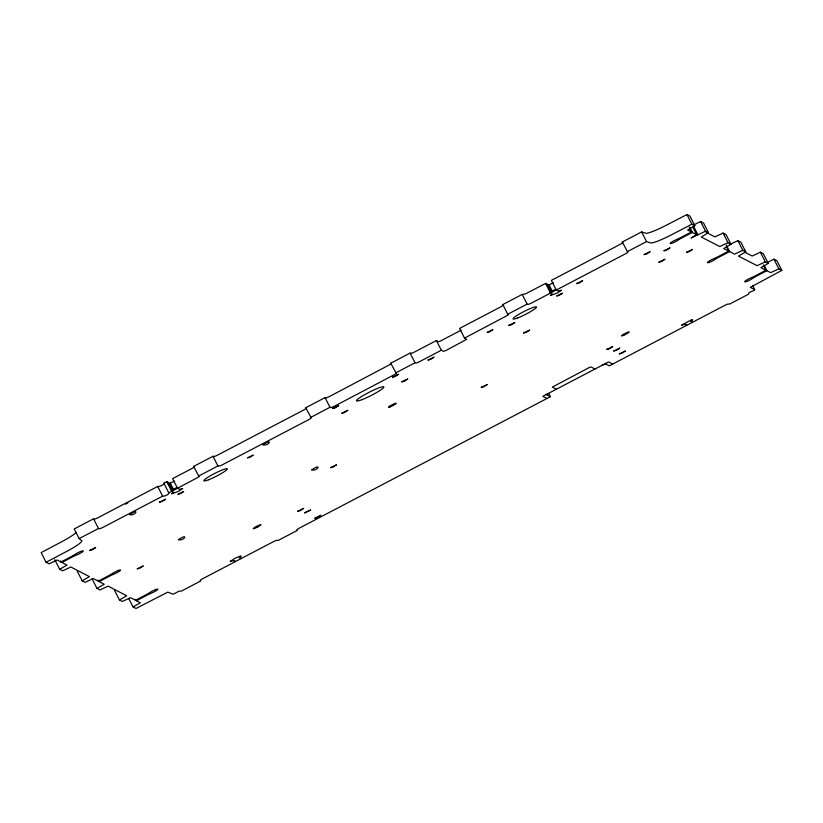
<?xml version="1.0" encoding="UTF-8"?>
<svg xmlns="http://www.w3.org/2000/svg" width="823" height="823" viewBox="0 0 823 823"><rect width="100%" height="100%" fill="white"/><g stroke="black" fill="none" stroke-linecap="round" stroke-linejoin="round"><path stroke-width="1.23" d="M391.337 363.828L328.943 396.809L326.217 397.91L325.064 397.622L305.734 407.735L311.269 417.94L308.779 419.627L220.348 465.839L217.91 465.972L212.982 456.292L193.652 466.415L199.084 476.784L168.808 492.905L163.88 483.224L166.812 481.692L168.684 482.648L172.573 490.271M461.209 330.136L440.038 341.257L438.638 341.689L436.396 340.568L413.969 352.306L411.253 353.396L410.091 353.108L390.76 363.221L396.285 373.385L395.904 373.848L333.871 406.49L331.155 407.591L329.992 407.303L325.064 397.622M174.569 481.095L168.365 484.037M553.334 282.803L547.737 285.499M125.621 504.221L126.32 503.81M546.832 284.717L547.449 284.367L551.338 291.99M612.703 364.075L608.536 361.935L542.83 396.326L546.997 398.466M76.313 532.358A20.801 2.572 -27 0 1 61.797 541.699L41.15 552.624L46.078 562.304L66.735 551.379A20.801 2.572 -27 0 0 81.734 540.721L79.162 538.612L74.224 528.932L93.555 518.819L94.707 519.107L97.433 518.006L157.697 486.465C159.487 486.866 164.312 484.696 163.88 483.224M502.853 304.551L503.419 305.148L501.33 306.567L459.584 328.428L464.522 338.109L508.161 315.034L502.853 304.551L522.173 294.428L527.111 304.109L528.263 304.407L530.989 303.306L626.684 253.155L627.815 252.239L622.281 242.034L641.601 231.911L645.695 233.228A20.801 2.572 -27 0 0 666.105 225.348L686.979 214.536L689.941 216.048L694.879 225.739L687.616 230.018L696.608 234.637L691.083 238.012L705.527 231.201L708.48 232.714L701.227 237.003L719.806 246.54L728.005 242.744L730.968 244.256L723.705 248.546L734.6 254.132L742.799 250.326L745.761 251.848L738.468 256.097L757.088 265.675L765.287 261.868L768.24 263.391L760.946 267.629L770.688 272.66L778.887 268.854L781.85 270.376L750.319 287.35L754.742 289.717C754.722 291.157 747.047 292.011 748.776 294.068L729.445 304.181L728.108 303.934L725.197 305.179L609.318 365.844L605.522 363.91L602.621 365.031M54.76 559.609L59.688 569.29L66.972 565.113L57.24 560.021L49.041 563.827L46.078 562.304M77.239 571.152L82.177 580.832L89.45 576.656L70.85 567.006L62.651 570.812L59.688 569.29M92.032 578.744L96.97 588.424L104.243 584.248L93.256 578.528L85.129 582.355L82.177 580.832M114.52 590.286L119.448 599.967L126.732 595.78L108.122 586.141L99.922 589.947L96.97 588.424M128.676 598.342L133.059 606.952L140.332 602.765L130.528 597.663L122.411 601.479L119.448 599.967M547.449 284.367L545.577 283.41L525.311 293.986L522.173 294.428M79.162 538.612L98.482 528.5L99.645 528.788L102.361 527.687L162.625 496.146C164.435 496.578 169.271 494.304 168.808 492.905M171.256 490.405L177.048 487.37M198.59 476.095L217.91 465.972M310.672 417.415L329.992 407.303M395.698 372.901L415.018 362.789L416.181 363.077L418.897 361.986L441.323 350.248L443.566 351.37L446.447 350.259L466.692 339.323L464.522 338.109M507.781 314.232L527.111 304.109M550.021 292.124L555.813 289.079M627.208 251.715L646.539 241.592L650.623 242.908A20.801 2.572 -27 0 0 671.043 235.028L691.917 224.216L694.879 225.739M136.495 600.697L148.716 594.309C163.005 588.466 158.777 586.46 147.852 593.784L135.61 600.245L135.116 599.278M546.215 394.556L548.324 393.456M548.9 393.795L550.381 396.696L299.233 528.171L296.846 529.693L297.35 530.393L278.02 540.505L276.867 540.217L274.141 541.308L202.612 578.754L200.226 580.277L200.719 580.966L181.399 591.089L179.28 591.099L173.067 594.227L167.82 592.128L136.021 608.464L133.059 606.952M708.48 232.714L703.552 223.033L700.589 221.521L693.367 225.111M730.968 244.256L726.03 234.576L723.078 233.053L714.961 236.88L706.134 232.374M745.761 251.848L740.823 242.168L737.871 240.645L729.672 244.452M768.24 263.391L763.312 253.71L760.349 252.188L752.232 256.015L744.496 252.064M781.85 270.376L776.922 260.696L773.959 259.173L767.53 262.444M127.102 503.378L127.925 502.966M546.565 394.773L550.381 396.696M212.982 456.292L214.319 456.549L217.231 455.294L304.222 409.751L306.31 408.331L305.734 407.735M690.939 231.016L691.824 231.469M728.211 250.141L729.106 250.603M765.493 269.275L766.378 269.728M692.513 322.287L690.641 321.33L692.647 319.941L691.701 319.694L681.547 325.157L684.849 324.365L686.721 325.322L686.228 324.355M595.008 369.013L591.007 366.965L589.525 367.377L552.346 387.088L556.358 389.248M622.281 242.034L622.846 242.631L620.758 244.05L551.379 280.376L556.307 290.056L558.179 291.013L561.481 290.221L557.336 293.039L550.402 295.539L552.387 294.048L550.515 293.091L545.577 283.41M390.76 363.221L391.347 363.704M193.652 466.415L194.228 467.011L192.819 468.04L172.614 478.657L177.542 488.337L179.414 489.294L182.716 488.502L178.57 491.321L171.637 493.821L173.622 492.329L171.75 491.372L166.812 481.692M773.959 259.173L778.887 268.854M760.349 252.188L765.287 261.868M764.155 265.376L766.871 270.695L754.66 277.094C744.157 284.367 739.198 282.639 753.765 276.641L765.987 270.242L763.271 264.924M737.871 240.645L742.799 250.326M752.551 285.416L754.742 289.717M723.078 233.053L728.005 242.744M726.328 245.151L729.6 251.571L717.378 257.959C706.864 265.232 701.926 263.504 716.494 257.506L728.705 251.108L726.555 246.879M700.589 221.521L705.527 231.201M693.573 226.304L697.966 234.905M686.979 214.536L691.917 224.216M692.771 227.107L696.608 234.637M689.612 227.117L692.318 232.436L680.107 238.835C669.593 246.087 664.675 244.359 679.222 238.372L691.433 231.983L689.273 227.745M641.601 231.911L646.539 241.592M549.054 284.861L552.387 291.393M436.396 340.568L441.323 350.248M410.091 353.108L415.018 362.789M240.594 557.644L241.088 558.611L239.215 557.655L241.221 556.255L240.604 555.937L234.792 558.385L230.131 561.42L233.423 560.689L235.296 561.646L234.802 560.679M170.289 483.142L173.622 489.685M157.697 486.465L162.625 496.146M93.555 518.819L98.482 528.5M98.729 580.596L99.223 581.573L111.434 575.174C125.713 569.331 121.403 567.386 110.58 574.649L98.338 581.11L97.844 580.143M73.298 555.525L61.056 561.986L60.563 561.019L61.951 562.438L74.163 556.039C88.503 550.196 84.193 548.231 73.298 555.525M89.686 550.402L92.258 549.774L95.694 547.501L89.686 550.402M129.602 514.581C135.27 516.371 140.394 507.256 129.602 514.581M159.549 502.112L162.121 501.485L165.557 499.211L159.549 502.112M178.066 494.212L180.474 493.625L183.704 491.496L178.066 494.212M137.287 568.816L139.859 568.189L143.295 565.915L137.287 568.816M247.641 457.794L250.048 457.207L253.268 455.078L247.641 457.794M178.406 539.641C184.085 541.431 189.208 532.316 178.406 539.641M262.938 444.78C268.617 446.57 273.74 437.455 262.938 444.78M332.729 408.475L335.3 407.848L338.737 405.574L332.729 408.475M341.905 413.187L344.467 412.56L347.903 410.286L341.905 413.187M392.633 377.119L395.205 376.492L398.641 374.218L392.633 377.119M311.752 469.83C317.431 471.62 322.554 462.505 311.752 469.83M401.809 381.821L404.381 381.193L407.817 378.919L401.809 381.821M330.537 467.649L333.109 467.032L336.545 464.758L330.537 467.649M428.042 360.021L430.614 359.394L434.04 357.12L428.042 360.021M297.648 511.278L300.22 510.651L303.646 508.377L297.648 511.278M304.592 512.842L310.61 510.065L304.592 512.842M314.942 518.151L317.513 517.523L320.949 515.26L314.942 518.151M487.267 332.348L489.675 331.762L492.895 329.632L487.267 332.348M508.871 325.373L511.443 324.746L514.879 322.482L508.871 325.373M523.665 332.965L526.226 332.338L529.662 330.074L523.665 332.965M556.832 295.93L559.239 295.344L562.469 293.214L556.832 295.93M481.29 387.355L483.862 386.728L487.298 384.454L481.29 387.355M576.656 283.575L579.217 282.947L582.653 280.674L576.656 283.575M644.142 254.564L646.713 253.937L650.149 251.663L644.142 254.564M664.027 250.748L666.599 250.12L670.035 247.846L664.027 250.748M658.935 262.156L661.507 261.529L664.943 259.255L658.935 262.156M686.557 252.291L689.129 251.663L692.565 249.39L686.557 252.291M606.839 349.415L609.411 348.787L612.847 346.514L606.839 349.415M613.783 350.979L616.355 350.351L619.791 348.078L613.783 350.979M619.41 353.859L621.982 353.232L625.418 350.958L619.41 353.859M257.681 526.987L256.663 527.502A4.382 0.545 -27 0 1 253.751 528.037A4.382 0.545 -27 0 1 260.346 524.724A4.382 0.545 -27 0 1 257.681 526.987M623.855 335.208L622.96 335.578A4.382 0.545 -27 0 1 623.402 334.344A4.382 0.545 -27 0 1 629.173 331.947A4.382 0.545 -27 0 1 623.855 335.208M390.061 406.901A4.382 0.545 -27 0 0 396.254 403.383A4.382 0.545 -27 0 0 390.802 405.482A4.382 0.545 -27 0 0 390.061 406.901M208.641 479.737A13.137 1.625 -27 0 0 227.241 469.172A13.137 1.625 -27 0 0 210.873 475.488A13.137 1.625 -27 0 0 208.641 479.737M517.842 317.873A13.137 1.625 -27 0 0 536.442 307.308A13.137 1.625 -27 0 0 520.064 313.625A13.137 1.625 -27 0 0 517.842 317.873M362.079 399.628A15.328 1.893 -27 0 0 383.785 387.304A15.328 1.893 -27 0 0 364.682 394.68A15.328 1.893 -27 0 0 362.079 399.628"/></g></svg>
